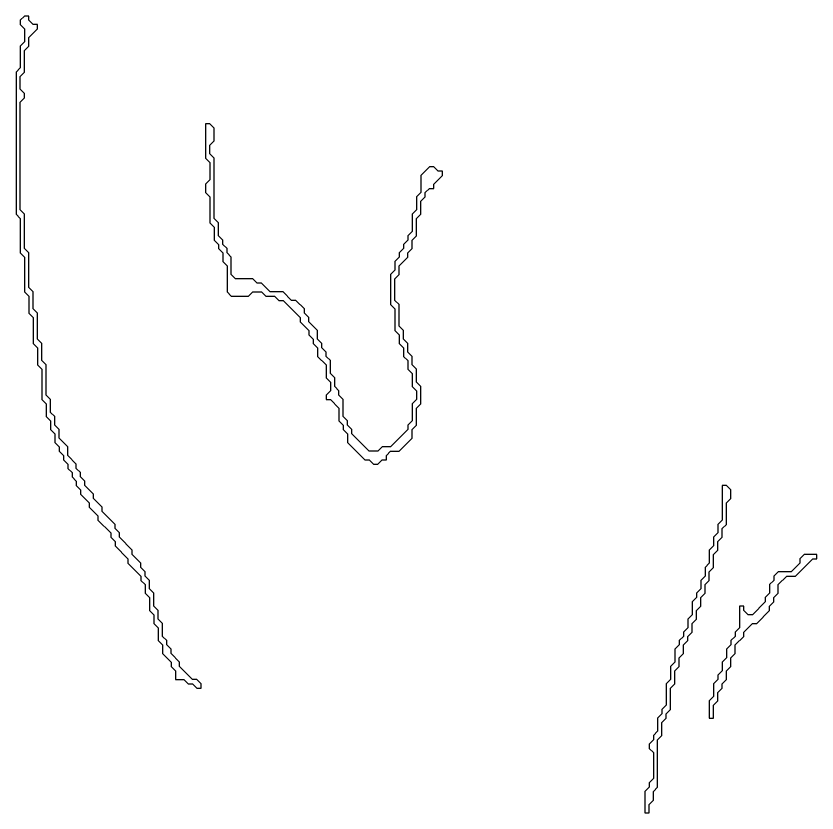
# Model space of a CAD drawing. Header units: metres. Extents: x 0 to 100, y 0 to 128.
# Drawn here: x 42.15 to 46.8, y 108.375 to 113 of the extents above; entities that cross this region are included whole.
import ezdxf

# ---------------------------------------------------------------- set-up
doc = ezdxf.new("R2010")
doc.units = ezdxf.units.M

msp = doc.modelspace()

# ---------------------------------------------------------------- linework, layer by layer
for points in [[(42.2, 113), (42.175, 112.975), (42.175, 112.95), (42.2, 112.925), (42.2, 112.85), (42.175, 112.825), (42.175, 112.7), (42.15, 112.675), (42.15, 111.85), (42.175, 111.825), (42.175, 111.625), (42.2, 111.6), (42.2, 111.4), (42.225, 111.375), (42.225, 111.275), (42.25, 111.25), (42.25, 111.1), (42.275, 111.075), (42.275, 110.975), (42.3, 110.95), (42.3, 110.775), (42.325, 110.75), (42.325, 110.675), (42.35, 110.65), (42.35, 110.6), (42.375, 110.575), (42.375, 110.525), (42.4, 110.5), (42.4, 110.475), (42.425, 110.45), (42.425, 110.425), (42.45, 110.4), (42.45, 110.375), (42.475, 110.35), (42.475, 110.325), (42.5, 110.3), (42.5, 110.275), (42.525, 110.25), (42.525, 110.225), (42.575, 110.175), (42.575, 110.15), (42.625, 110.1), (42.625, 110.075), (42.7, 110), (42.7, 109.975), (42.725, 109.95), (42.725, 109.925), (42.8, 109.85), (42.8, 109.825), (42.875, 109.75), (42.875, 109.725), (42.9, 109.7), (42.9, 109.65), (42.925, 109.625), (42.925, 109.55), (42.95, 109.525), (42.95, 109.475), (42.975, 109.45), (42.975, 109.375), (43, 109.35), (43, 109.3), (43.05, 109.25), (43.05, 109.225), (43.075, 109.2), (43.075, 109.15), (43.125, 109.15), (43.15, 109.125), (43.175, 109.125), (43.2, 109.1), (43.225, 109.1), (43.225, 109.125), (43.2, 109.15), (43.175, 109.15), (43.1, 109.225), (43.1, 109.25), (43.05, 109.3), (43.05, 109.325), (43.025, 109.35), (43.025, 109.375), (43, 109.4), (43, 109.475), (42.975, 109.5), (42.975, 109.55), (42.95, 109.575), (42.95, 109.65), (42.925, 109.675), (42.925, 109.725), (42.9, 109.75), (42.9, 109.775), (42.875, 109.8), (42.875, 109.825), (42.825, 109.875), (42.825, 109.9), (42.75, 109.975), (42.75, 110), (42.725, 110.025), (42.725, 110.05), (42.65, 110.125), (42.65, 110.15), (42.6, 110.2), (42.6, 110.225), (42.55, 110.275), (42.55, 110.3), (42.525, 110.325), (42.525, 110.35), (42.5, 110.375), (42.5, 110.4), (42.45, 110.45), (42.45, 110.5), (42.4, 110.55), (42.4, 110.6), (42.375, 110.625), (42.375, 110.675), (42.35, 110.7), (42.35, 110.775), (42.325, 110.8), (42.325, 110.975), (42.3, 111), (42.3, 111.1), (42.275, 111.125), (42.275, 111.275), (42.25, 111.3), (42.25, 111.4), (42.225, 111.425), (42.225, 111.625), (42.2, 111.65), (42.2, 111.85), (42.175, 111.875), (42.175, 112.5), (42.2, 112.525), (42.2, 112.55), (42.175, 112.575), (42.175, 112.65), (42.2, 112.675), (42.2, 112.8), (42.225, 112.825), (42.225, 112.875), (42.275, 112.925), (42.275, 112.95), (42.25, 112.95), (42.225, 112.975), (42.225, 113)], [(43.25, 112.375), (43.25, 112.175), (43.275, 112.15), (43.275, 112.05), (43.25, 112.025), (43.25, 111.975), (43.275, 111.95), (43.275, 111.8), (43.3, 111.775), (43.3, 111.7), (43.325, 111.675), (43.325, 111.65), (43.35, 111.625), (43.35, 111.575), (43.375, 111.55), (43.375, 111.4), (43.4, 111.375), (43.5, 111.375), (43.525, 111.4), (43.575, 111.4), (43.6, 111.375), (43.65, 111.375), (43.675, 111.35), (43.7, 111.35), (43.8, 111.25), (43.8, 111.225), (43.85, 111.175), (43.85, 111.15), (43.875, 111.125), (43.875, 111.1), (43.9, 111.075), (43.9, 111.025), (43.95, 110.975), (43.95, 110.9), (43.975, 110.875), (43.975, 110.825), (43.95, 110.8), (43.95, 110.775), (43.975, 110.775), (44.025, 110.725), (44.025, 110.65), (44.05, 110.625), (44.05, 110.6), (44.075, 110.575), (44.075, 110.525), (44.175, 110.425), (44.2, 110.425), (44.225, 110.4), (44.25, 110.4), (44.275, 110.425), (44.3, 110.425), (44.3, 110.45), (44.325, 110.475), (44.375, 110.475), (44.45, 110.55), (44.45, 110.6), (44.475, 110.625), (44.475, 110.725), (44.5, 110.75), (44.5, 110.85), (44.475, 110.875), (44.475, 110.95), (44.45, 110.975), (44.45, 111.025), (44.425, 111.05), (44.425, 111.1), (44.4, 111.125), (44.4, 111.175), (44.375, 111.2), (44.375, 111.325), (44.35, 111.35), (44.35, 111.475), (44.375, 111.5), (44.375, 111.55), (44.425, 111.6), (44.425, 111.625), (44.45, 111.65), (44.45, 111.7), (44.475, 111.725), (44.475, 111.825), (44.5, 111.85), (44.5, 111.925), (44.525, 111.95), (44.525, 111.975), (44.55, 112), (44.575, 112), (44.575, 112.025), (44.625, 112.075), (44.625, 112.1), (44.6, 112.1), (44.575, 112.125), (44.55, 112.125), (44.5, 112.075), (44.5, 111.975), (44.475, 111.95), (44.475, 111.875), (44.45, 111.85), (44.45, 111.75), (44.425, 111.725), (44.425, 111.7), (44.4, 111.675), (44.4, 111.65), (44.375, 111.625), (44.375, 111.6), (44.35, 111.575), (44.35, 111.525), (44.325, 111.5), (44.325, 111.325), (44.35, 111.3), (44.35, 111.175), (44.375, 111.15), (44.375, 111.1), (44.4, 111.075), (44.4, 111.025), (44.425, 111), (44.425, 110.95), (44.45, 110.925), (44.45, 110.85), (44.475, 110.825), (44.475, 110.775), (44.45, 110.75), (44.45, 110.65), (44.425, 110.625), (44.425, 110.6), (44.325, 110.5), (44.275, 110.5), (44.25, 110.475), (44.2, 110.475), (44.1, 110.575), (44.1, 110.6), (44.075, 110.625), (44.075, 110.65), (44.05, 110.675), (44.05, 110.775), (44.025, 110.8), (44.025, 110.825), (44, 110.85), (44, 110.9), (43.975, 110.925), (43.975, 111), (43.95, 111.025), (43.95, 111.05), (43.925, 111.075), (43.925, 111.1), (43.9, 111.125), (43.9, 111.175), (43.85, 111.225), (43.85, 111.25), (43.825, 111.275), (43.825, 111.3), (43.775, 111.35), (43.75, 111.35), (43.7, 111.4), (43.625, 111.4), (43.575, 111.45), (43.55, 111.45), (43.525, 111.475), (43.425, 111.475), (43.4, 111.5), (43.4, 111.6), (43.375, 111.625), (43.375, 111.65), (43.35, 111.675), (43.35, 111.7), (43.325, 111.725), (43.325, 111.8), (43.3, 111.825), (43.3, 112.175), (43.275, 112.2), (43.275, 112.25), (43.3, 112.275), (43.3, 112.35), (43.275, 112.375)], [(46.25, 110.275), (46.25, 110.075), (46.225, 110.05), (46.225, 110), (46.2, 109.975), (46.2, 109.925), (46.175, 109.9), (46.175, 109.825), (46.15, 109.8), (46.15, 109.75), (46.125, 109.725), (46.125, 109.675), (46.1, 109.65), (46.1, 109.625), (46.075, 109.6), (46.075, 109.525), (46.05, 109.5), (46.05, 109.45), (46.025, 109.425), (46.025, 109.4), (46, 109.375), (46, 109.35), (45.975, 109.325), (45.975, 109.25), (45.95, 109.225), (45.95, 109.15), (45.925, 109.125), (45.925, 109), (45.9, 108.975), (45.9, 108.95), (45.875, 108.925), (45.875, 108.85), (45.85, 108.825), (45.85, 108.8), (45.825, 108.775), (45.825, 108.75), (45.85, 108.725), (45.85, 108.575), (45.825, 108.55), (45.825, 108.525), (45.8, 108.5), (45.8, 108.375), (45.825, 108.375), (45.825, 108.425), (45.85, 108.45), (45.85, 108.5), (45.875, 108.525), (45.875, 108.8), (45.9, 108.825), (45.9, 108.9), (45.925, 108.925), (45.925, 108.95), (45.95, 108.975), (45.95, 109.1), (45.975, 109.125), (45.975, 109.2), (46, 109.225), (46, 109.275), (46.025, 109.3), (46.025, 109.35), (46.05, 109.375), (46.05, 109.4), (46.075, 109.425), (46.075, 109.475), (46.1, 109.5), (46.1, 109.55), (46.125, 109.575), (46.125, 109.625), (46.15, 109.65), (46.15, 109.7), (46.175, 109.725), (46.175, 109.775), (46.2, 109.8), (46.2, 109.875), (46.225, 109.9), (46.225, 109.95), (46.25, 109.975), (46.25, 110.025), (46.275, 110.05), (46.275, 110.175), (46.3, 110.2), (46.3, 110.25), (46.275, 110.275)], [(46.725, 109.875), (46.7, 109.85), (46.7, 109.825), (46.65, 109.775), (46.575, 109.775), (46.55, 109.75), (46.55, 109.725), (46.525, 109.7), (46.525, 109.65), (46.5, 109.625), (46.5, 109.6), (46.425, 109.525), (46.4, 109.525), (46.375, 109.55), (46.375, 109.575), (46.35, 109.575), (46.35, 109.45), (46.325, 109.425), (46.325, 109.4), (46.3, 109.375), (46.3, 109.35), (46.275, 109.325), (46.275, 109.275), (46.25, 109.25), (46.25, 109.2), (46.225, 109.175), (46.225, 109.15), (46.2, 109.125), (46.2, 109.05), (46.175, 109.025), (46.175, 108.925), (46.2, 108.925), (46.2, 109), (46.225, 109.025), (46.225, 109.075), (46.25, 109.1), (46.25, 109.125), (46.275, 109.15), (46.275, 109.2), (46.3, 109.225), (46.3, 109.275), (46.325, 109.3), (46.325, 109.35), (46.375, 109.4), (46.375, 109.425), (46.425, 109.475), (46.45, 109.475), (46.525, 109.55), (46.525, 109.575), (46.55, 109.6), (46.55, 109.625), (46.575, 109.65), (46.575, 109.7), (46.625, 109.75), (46.675, 109.75), (46.775, 109.85), (46.8, 109.85), (46.8, 109.875)]]:
    msp.add_lwpolyline(points, close=True)

doc.saveas('drawing.dxf')
